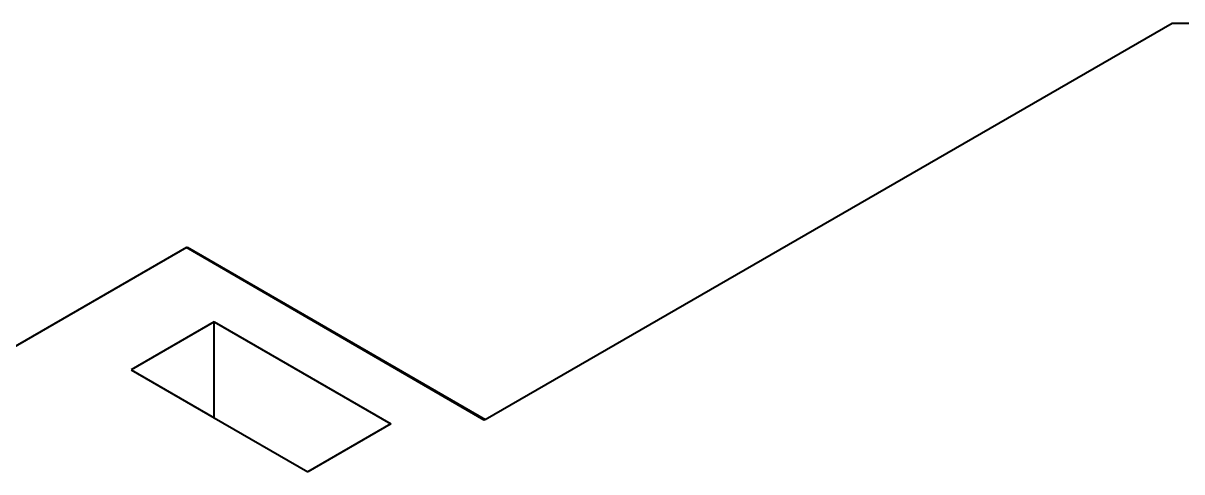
# Model space of a CAD drawing. Header units: millimetres. Extents: x 15 to 415, y 5 to 292.
# Drawn here: x 326.215 to 330.66, y 129.439 to 131.161 of the extents above; entities that cross this region are included whole.
import ezdxf

# ---------------------------------------------------------------- set-up
doc = ezdxf.new("R2010")
doc.units = ezdxf.units.MM
doc.layers.add('Geometries', color=7, linetype='Continuous')

msp = doc.modelspace()

# ---------------------------------------------------------------- linework, layer by layer
at = {"layer": 'Geometries', "linetype": 'Continuous', "lineweight": 40}
for p, q in [((327.987, 129.6392), (330.6228, 131.161)), ((330.6228, 131.161), (332.8095, 131.161)), ((326.8419, 130.2999), (325.7772, 129.6852)), ((326.8419, 130.2999), (326.8448, 130.3016)), ((327.9841, 129.6376), (326.8419, 130.2999)), ((326.8448, 130.3016), (327.987, 129.6392)), ((326.9478, 130.0141), (326.6296, 129.8303)), ((326.9478, 130.0141), (327.6259, 129.6226)), ((326.9478, 129.6466), (326.9478, 130.0141)), ((326.6296, 129.8303), (326.9478, 129.6466)), ((326.9478, 129.6466), (327.3077, 129.4388)), ((327.6259, 129.6226), (327.3077, 129.4388)), ((327.9841, 129.6376), (327.987, 129.6392))]:
    msp.add_line(p, q, dxfattribs=at)

doc.saveas('drawing.dxf')
